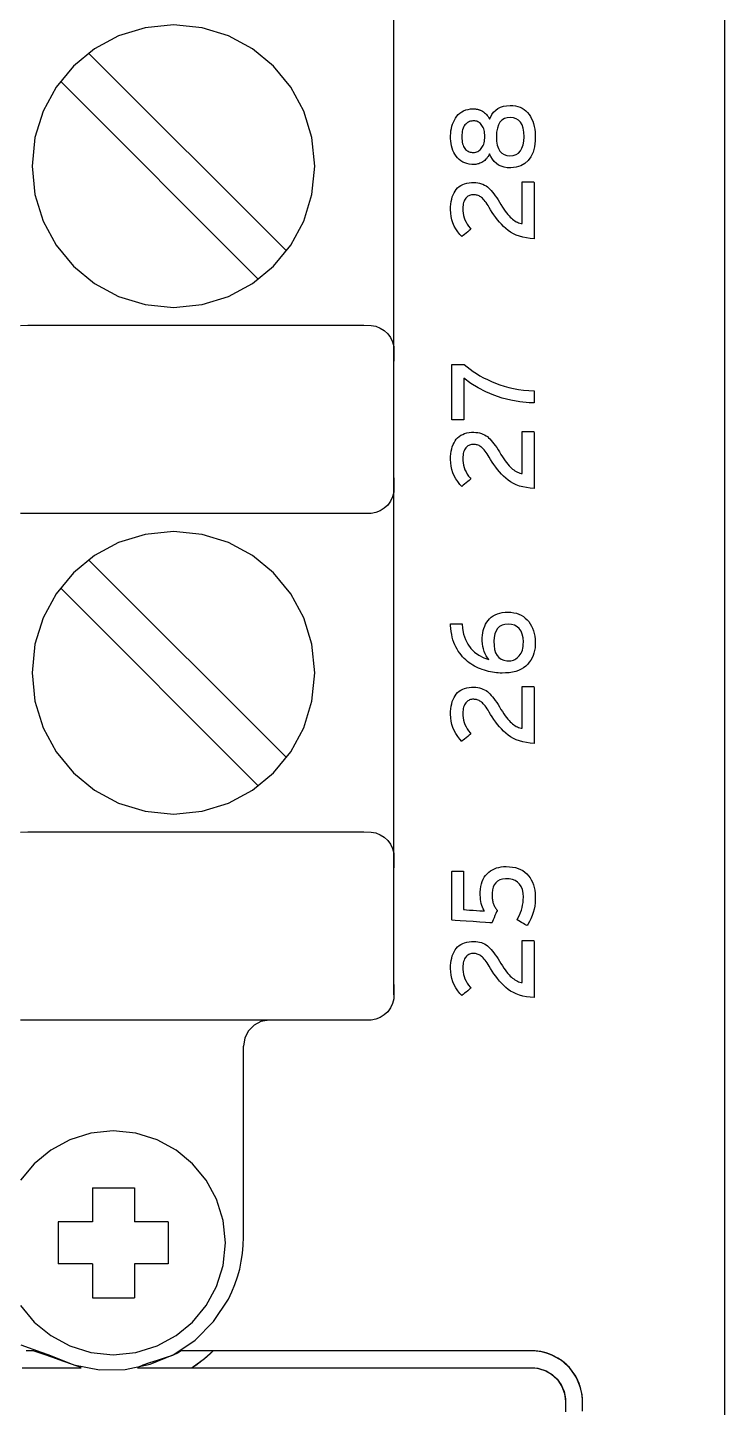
# Model space of a CAD drawing. Extents: x 1 to 47.7, y 0.2 to 33.5.
# Drawn here: x 35.734 to 36.559, y 15.443 to 17.077 of the extents above; entities that cross this region are included whole.
import ezdxf

# ---------------------------------------------------------------- set-up
doc = ezdxf.new("R2010")
doc.units = 0
doc.header["$MEASUREMENT"] = 0
for name, color, linetype in [('1_1__SCREW_TERMINAL_BLOCK_', 7, 'CONTINUOUS'), ('1_2__SCREW_TERMINAL_BLOCK_', 7, 'CONTINUOUS'), ('1_3__CONNECTORIZED_RELAY__', 7, 'CONTINUOUS'), ('1_4__CONNECTORIZED_RELAY__', 7, 'CONTINUOUS'), ('6_0____DWG', 7, 'CONTINUOUS')]:
    doc.layers.add(name, color=color, linetype=linetype)

msp = doc.modelspace()

# ---------------------------------------------------------------- linework, layer by layer
at = {"layer": '1_1__SCREW_TERMINAL_BLOCK_'}
msp.add_lwpolyline([(36.3912, 15.4424), (36.3912, 15.4465), (36.3912, 15.4491), (36.3912, 15.4503), (36.3912, 15.4507), (36.3911, 15.4516), (36.391, 15.455), (36.3901, 15.4618), (36.3885, 15.4682), (36.3832, 15.4803), (36.3756, 15.4907), (36.3659, 15.4993), (36.3545, 15.5057), (36.3483, 15.5079), (36.3418, 15.5095), (36.335, 15.5103), (36.3316, 15.5104), (36.3301, 15.5104), (36.3264, 15.5104), (36.3203, 15.5104), (36.3119, 15.5104), (36.3016, 15.5104), (36.2894, 15.5104), (36.2755, 15.5104), (36.2602, 15.5104), (36.2437, 15.5104), (36.2261, 15.5104), (36.2077, 15.5104), (36.169, 15.5104), (36.0902, 15.5104), (36.0531, 15.5104), (36.0358, 15.5104), (36.0197, 15.5104), (36.0049, 15.5104), (35.9915, 15.5104), (35.9799, 15.5104), (35.9702, 15.5104), (35.9626, 15.5104), (35.9573, 15.5104), (35.9544, 15.5104), (35.9536, 15.5101), (35.9504, 15.507), (35.9437, 15.5011), (35.9294, 15.4904), (35.9294, 15.4904), (35.9309, 15.4904), (35.9351, 15.4904), (35.9419, 15.4904), (35.951, 15.4904), (35.9623, 15.4904), (35.9755, 15.4904), (35.9904, 15.4904), (36.0069, 15.4904), (36.0246, 15.4904), (36.0435, 15.4904), (36.0836, 15.4904), (36.1678, 15.4904), (36.2084, 15.4904), (36.2277, 15.4904), (36.246, 15.4904), (36.263, 15.4904), (36.2786, 15.4904), (36.2926, 15.4904), (36.3048, 15.4904), (36.3149, 15.4904), (36.3228, 15.4904), (36.3282, 15.4904), (36.3309, 15.4904), (36.3313, 15.4904), (36.3325, 15.4904), (36.3347, 15.4903), (36.3392, 15.4896), (36.3476, 15.4869), (36.3551, 15.4825), (36.3614, 15.4766), (36.3663, 15.4695), (36.3696, 15.4614), (36.3711, 15.4525), (36.3712, 15.4488), (36.3712, 15.4446), (36.3712, 15.4381)], dxfattribs=at)
at = {"layer": '1_2__SCREW_TERMINAL_BLOCK_'}
msp.add_lwpolyline([(36.3912, 15.4424), (36.3912, 15.4465), (36.3912, 15.4491), (36.3912, 15.4503), (36.3912, 15.4507), (36.3911, 15.4516), (36.391, 15.455), (36.3901, 15.4618), (36.3885, 15.4682), (36.3832, 15.4803), (36.3756, 15.4907), (36.3659, 15.4993), (36.3545, 15.5057), (36.3483, 15.5079), (36.3418, 15.5095), (36.335, 15.5103), (36.3316, 15.5104), (36.3301, 15.5104), (36.3264, 15.5104), (36.3203, 15.5104), (36.3119, 15.5104), (36.3016, 15.5104), (36.2894, 15.5104), (36.2755, 15.5104), (36.2602, 15.5104), (36.2437, 15.5104), (36.2261, 15.5104), (36.2077, 15.5104), (36.169, 15.5104), (36.0902, 15.5104), (36.0531, 15.5104), (36.0358, 15.5104), (36.0197, 15.5104), (36.0049, 15.5104), (35.9915, 15.5104), (35.9799, 15.5104), (35.9702, 15.5104), (35.9626, 15.5104), (35.9573, 15.5104), (35.9544, 15.5104), (35.9536, 15.5101), (35.9504, 15.507), (35.9437, 15.5011), (35.9294, 15.4904), (35.9294, 15.4904), (35.9309, 15.4904), (35.9351, 15.4904), (35.9419, 15.4904), (35.951, 15.4904), (35.9623, 15.4904), (35.9755, 15.4904), (35.9904, 15.4904), (36.0069, 15.4904), (36.0246, 15.4904), (36.0435, 15.4904), (36.0836, 15.4904), (36.1678, 15.4904), (36.2084, 15.4904), (36.2277, 15.4904), (36.246, 15.4904), (36.263, 15.4904), (36.2786, 15.4904), (36.2926, 15.4904), (36.3048, 15.4904), (36.3149, 15.4904), (36.3228, 15.4904), (36.3282, 15.4904), (36.3309, 15.4904), (36.3313, 15.4904), (36.3325, 15.4904), (36.3347, 15.4903), (36.3392, 15.4896), (36.3476, 15.4869), (36.3551, 15.4825), (36.3614, 15.4766), (36.3663, 15.4695), (36.3696, 15.4614), (36.3711, 15.4525), (36.3712, 15.4488), (36.3712, 15.4446), (36.3712, 15.4381)], dxfattribs=at)
at = {"layer": '1_3__CONNECTORIZED_RELAY__'}
msp.add_lwpolyline([(36.3912, 15.4395), (36.3912, 15.4444), (36.3912, 15.4478), (36.3912, 15.4498), (36.3911, 15.4535), (36.3903, 15.4603), (36.3889, 15.4668), (36.3839, 15.479), (36.3765, 15.4897), (36.367, 15.4985), (36.3558, 15.5051), (36.3497, 15.5075), (36.3432, 15.5092), (36.3365, 15.5102), (36.3331, 15.5104), (36.3314, 15.5104), (36.3309, 15.5104), (36.3283, 15.5104), (36.3233, 15.5104), (36.3159, 15.5104), (36.3064, 15.5104), (36.295, 15.5104), (36.2819, 15.5104), (36.2672, 15.5104), (36.2512, 15.5104), (36.234, 15.5104), (36.216, 15.5104), (36.1778, 15.5104), (36.0987, 15.5104), (36.0611, 15.5104), (36.0434, 15.5104), (36.0267, 15.5104), (36.0113, 15.5104), (35.9973, 15.5104), (35.9849, 15.5104), (35.9743, 15.5104), (35.9657, 15.5104), (35.9593, 15.5104), (35.9554, 15.5104), (35.954, 15.5104), (35.9406, 15.4986), (35.9335, 15.4932), (35.9298, 15.4907), (35.9294, 15.4904), (35.9299, 15.4904), (35.9329, 15.4904), (35.9386, 15.4904), (35.9467, 15.4904), (35.957, 15.4904), (35.9694, 15.4904), (35.9836, 15.4904), (35.9994, 15.4904), (36.0166, 15.4904), (36.035, 15.4904), (36.0543, 15.4904), (36.0745, 15.4904), (36.1585, 15.4904), (36.1996, 15.4904), (36.2193, 15.4904), (36.238, 15.4904), (36.2556, 15.4904), (36.2719, 15.4904), (36.2866, 15.4904), (36.2996, 15.4904), (36.3107, 15.4904), (36.3196, 15.4904), (36.3261, 15.4904), (36.33, 15.4904), (36.3314, 15.4904), (36.3337, 15.4903), (36.3382, 15.4898), (36.3467, 15.4873), (36.3543, 15.483), (36.3608, 15.4773), (36.3659, 15.4703), (36.3694, 15.4623), (36.371, 15.4535), (36.3712, 15.4512), (36.3712, 15.4499), (36.3712, 15.4471), (36.3712, 15.442)], dxfattribs=at)
at = {"layer": '1_4__CONNECTORIZED_RELAY__'}
for points in [[(35.7281, 15.4904), (35.7426, 15.4904), (35.7556, 15.4904), (35.767, 15.4904), (35.7768, 15.4904), (35.7848, 15.4904), (35.791, 15.4904), (35.7953, 15.4904), (35.7976, 15.4904), (35.798, 15.4905), (35.7975, 15.4906), (35.7953, 15.4914), (35.7919, 15.4926), (35.7874, 15.4942), (35.7763, 15.4981), (35.7642, 15.5024), (35.7529, 15.5064), (35.7483, 15.508), (35.7447, 15.5093), (35.7423, 15.5101), (35.7415, 15.5104), (35.7415, 15.5104), (35.7405, 15.5104), (35.7376, 15.5104), (35.7329, 15.5104)], [(36.3912, 15.4392), (36.3912, 15.4443), (36.3912, 15.4478), (36.3912, 15.4499), (36.3912, 15.4505), (36.3911, 15.4514), (36.3906, 15.4584), (36.3893, 15.4652), (36.3873, 15.4717), (36.3845, 15.4779), (36.3811, 15.4836), (36.3771, 15.489), (36.3725, 15.4938), (36.3675, 15.4982), (36.3619, 15.5019), (36.356, 15.505), (36.3497, 15.5075), (36.3431, 15.5092), (36.3362, 15.5102), (36.3326, 15.5104), (36.3311, 15.5104), (36.3306, 15.5104), (36.3293, 15.5104), (36.3272, 15.5104), (36.3209, 15.5104), (36.312, 15.5104), (36.3006, 15.5104), (36.2871, 15.5104), (36.2717, 15.5104), (36.2545, 15.5104), (36.2359, 15.5104), (36.216, 15.5104), (36.1952, 15.5104), (36.1514, 15.5104), (36.1065, 15.5104), (36.0623, 15.5104), (36.041, 15.5104), (36.0206, 15.5104), (36.0014, 15.5104), (35.9835, 15.5104), (35.9672, 15.5104), (35.9527, 15.5104), (35.9403, 15.5104), (35.9301, 15.5104), (35.9225, 15.5104), (35.9177, 15.5104), (35.9164, 15.5104), (35.9158, 15.5104), (35.915, 15.5097), (35.9126, 15.5081), (35.9058, 15.505), (35.8972, 15.502), (35.8879, 15.4991), (35.8788, 15.4962), (35.8709, 15.4935), (35.8651, 15.4909), (35.8644, 15.4904), (35.8653, 15.4904), (35.8671, 15.4904), (35.8696, 15.4904), (35.873, 15.4904), (35.882, 15.4904), (35.8939, 15.4904), (35.9082, 15.4904), (35.9249, 15.4904), (35.9435, 15.4904), (35.9639, 15.4904), (35.9858, 15.4904), (36.0088, 15.4904), (36.0329, 15.4904), (36.0827, 15.4904), (36.1332, 15.4904), (36.1822, 15.4904), (36.2054, 15.4904), (36.2276, 15.4904), (36.2482, 15.4904), (36.2672, 15.4904), (36.2843, 15.4904), (36.2991, 15.4904), (36.3114, 15.4904), (36.321, 15.4904), (36.3247, 15.4904), (36.3275, 15.4904), (36.3296, 15.4904), (36.3308, 15.4904), (36.3325, 15.4904), (36.3349, 15.4903), (36.3395, 15.4896), (36.348, 15.4867), (36.3557, 15.482), (36.362, 15.4759), (36.3669, 15.4684), (36.37, 15.4599), (36.3712, 15.4507), (36.3712, 15.4494), (36.3712, 15.4459), (36.3712, 15.44)]]:
    msp.add_lwpolyline(points, dxfattribs=at)
at = {"layer": '6_0____DWG'}
for points in [[(36.168, 15.9321), (36.168, 17.9007)], [(36.5591, 17.0877), (36.5591, 16.9754), (36.5591, 16.8613), (36.5591, 16.7454), (36.5591, 16.628), (36.5591, 16.5089), (36.5591, 16.3882), (36.5591, 16.266), (36.5591, 16.1423), (36.5591, 16.0171), (36.5591, 15.8905), (36.5591, 15.7625), (36.5591, 15.6332), (36.5591, 15.5026), (36.5591, 15.3708)], [(36.0409, 16.813), (35.8066, 17.0473)], [(36.0075, 16.7796), (35.7732, 17.0139)], [(35.7262, 16.7248), (35.7348, 16.7249), (35.7693, 16.7249), (35.8261, 16.7249), (35.8963, 16.7249), (35.971, 16.7249), (36.0412, 16.7249), (36.098, 16.7249), (36.1325, 16.7249), (36.1411, 16.7248), (36.1467, 16.7238), (36.1519, 16.7217), (36.1566, 16.7187), (36.1606, 16.7149), (36.1638, 16.7104), (36.1662, 16.7053), (36.1677, 16.6997), (36.168, 16.6949), (36.168, 16.6942), (36.168, 16.6927), (36.168, 16.6907), (36.168, 16.6885), (36.168, 16.6863), (36.168, 16.6844), (36.168, 16.6831), (36.168, 16.6825)], [(36.168, 16.5444), (36.168, 16.5439), (36.168, 16.5426), (36.168, 16.5407), (36.168, 16.5385), (36.168, 16.5363), (36.168, 16.5343), (36.168, 16.5328), (36.168, 16.5321), (36.1677, 16.5273), (36.1662, 16.5217), (36.1638, 16.5166), (36.1606, 16.5121), (36.1566, 16.5083), (36.1519, 16.5053), (36.1467, 16.5032), (36.1411, 16.5022), (36.1325, 16.5021), (36.098, 16.5021), (36.0412, 16.5021), (35.971, 16.5021), (35.8963, 16.5021), (35.8261, 16.5021), (35.7693, 16.5021), (35.7348, 16.5021), (35.7262, 16.5022)], [(36.0409, 16.213), (35.8066, 16.4473)], [(36.0075, 16.1796), (35.7732, 16.4139)], [(35.7262, 16.1248), (35.7348, 16.1249), (35.7693, 16.1249), (35.8261, 16.1249), (35.8963, 16.1249), (35.971, 16.1249), (36.0412, 16.1249), (36.098, 16.1249), (36.1325, 16.1249), (36.1411, 16.1248), (36.1467, 16.1238), (36.1519, 16.1217), (36.1566, 16.1187), (36.1606, 16.1149), (36.1638, 16.1104), (36.1662, 16.1053), (36.1677, 16.0997), (36.168, 16.0949), (36.168, 16.0942), (36.168, 16.0927), (36.168, 16.0907), (36.168, 16.0885), (36.168, 16.0863), (36.168, 16.0844), (36.168, 16.0831), (36.168, 16.0825)], [(36.168, 15.9444), (36.168, 15.9439), (36.168, 15.9426), (36.168, 15.9407), (36.168, 15.9385), (36.168, 15.9362), (36.168, 15.9343), (36.168, 15.9328), (36.168, 15.9321), (36.1677, 15.9273), (36.1662, 15.9217), (36.1638, 15.9166), (36.1606, 15.9121), (36.1566, 15.9083), (36.1519, 15.9053), (36.1467, 15.9032), (36.1411, 15.9022), (36.1325, 15.9021), (36.098, 15.9021), (36.0412, 15.9021), (35.971, 15.9021), (35.8963, 15.9021), (35.8261, 15.9021), (35.7693, 15.9021), (35.7348, 15.9021), (35.7262, 15.9022)], [(36.0202, 15.9021), (36.0106, 15.9005), (36.0024, 15.8961), (35.9958, 15.8894), (35.9916, 15.881), (35.99, 15.8712)], [(35.7266, 15.5177), (35.7505, 15.5089), (35.7595, 15.5056), (35.7891, 15.4937), (35.8195, 15.488), (35.8499, 15.4884), (35.8795, 15.4946), (35.9074, 15.5063), (35.9327, 15.5232), (35.9546, 15.5451), (35.9721, 15.5717), (35.9762, 15.5803), (35.9798, 15.5891), (35.9829, 15.5981), (35.9855, 15.6072), (35.9874, 15.6165), (35.9889, 15.6259), (35.9897, 15.6354), (35.99, 15.6449), (35.99, 15.6547), (35.99, 15.6803), (35.99, 15.7165), (35.99, 15.7581), (35.99, 15.7996), (35.99, 15.8358), (35.99, 15.8615), (35.99, 15.8712)], [(35.7262, 15.5642), (35.7424, 15.5446), (35.762, 15.5285), (35.7844, 15.5163), (35.8093, 15.5085), (35.8359, 15.5059), (35.8627, 15.5085), (35.8876, 15.5163), (35.9101, 15.5285), (35.9298, 15.5446), (35.9459, 15.5642), (35.9582, 15.5867), (35.9659, 15.6116), (35.9686, 15.6383), (35.9659, 15.665), (35.9582, 15.6899), (35.9459, 15.7124), (35.9298, 15.732), (35.9101, 15.7482), (35.8876, 15.7604), (35.8627, 15.7681), (35.8359, 15.7708), (35.8093, 15.7681), (35.7844, 15.7604), (35.762, 15.7482), (35.7424, 15.732), (35.7262, 15.7124)], [(35.8111, 15.7034), (35.8611, 15.7034)], [(35.8111, 15.7034), (35.8111, 15.6633)], [(35.8611, 15.7034), (35.8611, 15.6633)], [(35.7708, 15.6633), (35.7708, 15.6134)], [(35.8111, 15.6633), (35.7708, 15.6633)], [(35.901, 15.6633), (35.8611, 15.6633)], [(35.901, 15.6633), (35.901, 15.6134)], [(35.8111, 15.6134), (35.7708, 15.6134)], [(35.8111, 15.6134), (35.8111, 15.5732)], [(35.8611, 15.6134), (35.8611, 15.5732)], [(35.901, 15.6134), (35.8611, 15.6134)], [(35.8111, 15.5732), (35.8611, 15.5732)]]:
    msp.add_lwpolyline(points, dxfattribs=at)
for points in [[(35.9072, 16.746), (35.9409, 16.7494), (35.9723, 16.7592), (36.0007, 16.7746), (36.0254, 16.7951), (36.0458, 16.8198), (36.0612, 16.8483), (36.0709, 16.8797), (36.0743, 16.9135), (36.0709, 16.9472), (36.0612, 16.9786), (36.0458, 17.007), (36.0254, 17.0317), (36.0007, 17.0522), (35.9723, 17.0676), (35.9409, 17.0773), (35.9072, 17.0807), (35.8735, 17.0773), (35.8421, 17.0676), (35.8137, 17.0522), (35.7889, 17.0317), (35.7684, 17.007), (35.753, 16.9786), (35.7432, 16.9472), (35.7398, 16.9135), (35.7432, 16.8797), (35.753, 16.8483), (35.7684, 16.8198), (35.7889, 16.7951), (35.8137, 16.7746), (35.8421, 16.7592), (35.8735, 16.7494)], [(36.3054, 16.9853), (36.3087, 16.9851), (36.3117, 16.9847), (36.3146, 16.984), (36.3172, 16.9831), (36.3197, 16.9819), (36.322, 16.9805), (36.3242, 16.9788), (36.3261, 16.9768), (36.3279, 16.9746), (36.3295, 16.9722), (36.3309, 16.9696), (36.3322, 16.9668), (36.3332, 16.9638), (36.334, 16.9605), (36.3346, 16.9571), (36.3351, 16.9535), (36.3353, 16.9498), (36.3352, 16.9435), (36.3343, 16.9362), (36.3326, 16.9299), (36.3301, 16.9245), (36.3269, 16.92), (36.3229, 16.9164), (36.3182, 16.9138), (36.3127, 16.9121), (36.3064, 16.9114), (36.302, 16.9115), (36.2984, 16.9121), (36.295, 16.9132), (36.2919, 16.9146), (36.2892, 16.9165), (36.2867, 16.9189), (36.2845, 16.9217), (36.2826, 16.9249), (36.2812, 16.9278), (36.2803, 16.9262), (36.2795, 16.9248), (36.2785, 16.9235), (36.2775, 16.9222), (36.2765, 16.9211), (36.2754, 16.9202), (36.2743, 16.9193), (36.2731, 16.9186), (36.2719, 16.9179), (36.2707, 16.9173), (36.2695, 16.9168), (36.2683, 16.9163), (36.2672, 16.916), (36.2661, 16.9157), (36.265, 16.9155), (36.2639, 16.9154), (36.2628, 16.9154), (36.2602, 16.9155), (36.2572, 16.9158), (36.2544, 16.9164), (36.2518, 16.9172), (36.2494, 16.9183), (36.2471, 16.9197), (36.2451, 16.9213), (36.2432, 16.9231), (36.2415, 16.9252), (36.2401, 16.9274), (36.2389, 16.9297), (36.2378, 16.9321), (36.2369, 16.9347), (36.2362, 16.9374), (36.2357, 16.9402), (36.2353, 16.9431), (36.2351, 16.9462), (36.235, 16.9493), (36.2352, 16.9523), (36.2355, 16.9551), (36.236, 16.9579), (36.2366, 16.9606), (36.2374, 16.9632), (36.2384, 16.9656), (36.2396, 16.968), (36.2409, 16.9703), (36.2424, 16.9725), (36.2441, 16.9745), (36.246, 16.9762), (36.2482, 16.9777), (36.2505, 16.9789), (36.253, 16.9799), (36.2557, 16.9806), (36.2586, 16.9811), (36.2618, 16.9813), (36.2627, 16.9813), (36.2631, 16.9813), (36.2637, 16.9812), (36.2642, 16.9812), (36.2647, 16.9811), (36.2652, 16.981), (36.2658, 16.981), (36.2664, 16.9809), (36.2669, 16.9807), (36.2675, 16.9806), (36.2682, 16.9804), (36.2688, 16.9802), (36.2694, 16.98), (36.27, 16.9798), (36.2706, 16.9795), (36.2713, 16.9792), (36.2719, 16.9789), (36.2728, 16.9784), (36.2741, 16.9776), (36.2753, 16.9767), (36.2764, 16.9757), (36.2775, 16.9746), (36.2785, 16.9734), (36.2794, 16.9721), (36.2803, 16.9706), (36.2811, 16.9691), (36.2823, 16.9712), (36.284, 16.9744), (36.286, 16.9772), (36.2884, 16.9796), (36.2911, 16.9816), (36.2942, 16.9831), (36.2976, 16.9843), (36.3014, 16.985)], [(36.2626, 16.967), (36.2613, 16.967), (36.26, 16.9668), (36.2587, 16.9665), (36.2575, 16.9661), (36.2563, 16.9656), (36.2552, 16.965), (36.2541, 16.9642), (36.2531, 16.9633), (36.2521, 16.9623), (36.2513, 16.9611), (36.2505, 16.9597), (36.2499, 16.9582), (36.2493, 16.9565), (36.2489, 16.9547), (36.2486, 16.9527), (36.2484, 16.9505), (36.2483, 16.9482), (36.2484, 16.9459), (36.2486, 16.9438), (36.2489, 16.9418), (36.2493, 16.94), (36.2498, 16.9383), (36.2504, 16.9368), (36.2511, 16.9355), (36.2519, 16.9343), (36.2528, 16.9333), (36.2538, 16.9324), (36.2548, 16.9316), (36.2559, 16.931), (36.257, 16.9305), (36.2582, 16.9301), (36.2594, 16.9298), (36.2607, 16.9296), (36.2621, 16.9296), (36.2635, 16.9297), (36.2648, 16.9299), (36.266, 16.9302), (36.2672, 16.9307), (36.2683, 16.9314), (36.2694, 16.9322), (36.2704, 16.9331), (36.2713, 16.9341), (36.2722, 16.9353), (36.273, 16.9366), (36.2736, 16.938), (36.2742, 16.9395), (36.2747, 16.9411), (36.275, 16.9428), (36.2753, 16.9446), (36.2755, 16.9465), (36.2755, 16.9485), (36.2755, 16.9505), (36.2753, 16.9525), (36.275, 16.9544), (36.2747, 16.9561), (36.2742, 16.9577), (36.2736, 16.9592), (36.2729, 16.9605), (36.2721, 16.9617), (36.2712, 16.9629), (36.2703, 16.9638), (36.2694, 16.9647), (36.2684, 16.9654), (36.2673, 16.966), (36.2662, 16.9665), (36.2651, 16.9668), (36.2639, 16.967)], [(36.3059, 16.971), (36.302, 16.9707), (36.2987, 16.9697), (36.2958, 16.9679), (36.2935, 16.9654), (36.2917, 16.9622), (36.2904, 16.9582), (36.2895, 16.9536), (36.2892, 16.9482), (36.2895, 16.9429), (36.2903, 16.9383), (36.2916, 16.9344), (36.2933, 16.9313), (36.2956, 16.9288), (36.2983, 16.927), (36.3015, 16.926), (36.3052, 16.9256), (36.3091, 16.926), (36.3125, 16.9271), (36.3153, 16.9289), (36.3177, 16.9314), (36.3195, 16.9346), (36.3209, 16.9385), (36.3217, 16.9431), (36.322, 16.9483), (36.3217, 16.9536), (36.3209, 16.9583), (36.3196, 16.9622), (36.3178, 16.9654), (36.3155, 16.9678), (36.3128, 16.9696), (36.3096, 16.9707)], [(36.3338, 16.8274), (36.3291, 16.8278), (36.3247, 16.8285), (36.3205, 16.8293), (36.3166, 16.8304), (36.3128, 16.8318), (36.3094, 16.8334), (36.3061, 16.8352), (36.3031, 16.8372), (36.3004, 16.8395), (36.2978, 16.8419), (36.2953, 16.8445), (36.2929, 16.8471), (36.2906, 16.8499), (36.2884, 16.8527), (36.2862, 16.8556), (36.2842, 16.8587), (36.2823, 16.8618), (36.2807, 16.8646), (36.2794, 16.8666), (36.2782, 16.8685), (36.277, 16.8702), (36.2759, 16.8717), (36.2748, 16.8731), (36.2737, 16.8743), (36.2727, 16.8754), (36.2717, 16.8763), (36.2707, 16.877), (36.2698, 16.8776), (36.2688, 16.8781), (36.2678, 16.8786), (36.2667, 16.879), (36.2657, 16.8792), (36.2646, 16.8794), (36.2635, 16.8796), (36.2624, 16.8796), (36.2611, 16.8796), (36.2598, 16.8794), (36.2586, 16.8792), (36.2575, 16.8788), (36.2565, 16.8784), (36.2555, 16.8778), (36.2545, 16.8771), (36.2537, 16.8763), (36.2529, 16.8754), (36.2522, 16.8744), (36.2515, 16.8732), (36.251, 16.8718), (36.2505, 16.8704), (36.2501, 16.8687), (36.2499, 16.867), (36.2497, 16.8651), (36.2496, 16.863), (36.2496, 16.8606), (36.2498, 16.8578), (36.2503, 16.855), (36.2511, 16.8523), (36.252, 16.8497), (36.2533, 16.8471), (36.2547, 16.8446), (36.2564, 16.8422), (36.2583, 16.8399), (36.2591, 16.8387), (36.2583, 16.8381), (36.257, 16.837), (36.2553, 16.8356), (36.2534, 16.8341), (36.2516, 16.8326), (36.25, 16.8313), (36.2488, 16.8303), (36.2482, 16.8299), (36.246, 16.8323), (36.2435, 16.8356), (36.2413, 16.839), (36.2394, 16.8425), (36.2379, 16.8462), (36.2367, 16.85), (36.2358, 16.8539), (36.2353, 16.8579), (36.235, 16.862), (36.2351, 16.8653), (36.2354, 16.8685), (36.2358, 16.8715), (36.2364, 16.8743), (36.2371, 16.8769), (36.238, 16.8794), (36.2391, 16.8817), (36.2403, 16.8838), (36.2417, 16.8858), (36.2434, 16.8876), (36.2452, 16.8891), (36.2472, 16.8905), (36.2494, 16.8916), (36.2517, 16.8925), (36.2543, 16.8932), (36.257, 16.8937), (36.2599, 16.894), (36.2627, 16.894), (36.265, 16.8939), (36.2673, 16.8936), (36.2694, 16.8932), (36.2715, 16.8926), (36.2734, 16.8919), (36.2752, 16.891), (36.277, 16.89), (36.2786, 16.8889), (36.2801, 16.8876), (36.2816, 16.8861), (36.2832, 16.8844), (36.2848, 16.8825), (36.2864, 16.8805), (36.288, 16.8783), (36.2896, 16.8759), (36.2913, 16.8734), (36.2929, 16.8707), (36.2947, 16.8678), (36.2965, 16.865), (36.2981, 16.8625), (36.2998, 16.8602), (36.3013, 16.8581), (36.3028, 16.8562), (36.3043, 16.8545), (36.3057, 16.853), (36.3071, 16.8516), (36.3084, 16.8505), (36.3098, 16.8494), (36.3112, 16.8485), (36.3127, 16.8476), (36.3141, 16.8469), (36.3156, 16.8463), (36.3171, 16.8457), (36.3186, 16.8453), (36.3197, 16.8453), (36.3197, 16.8482), (36.3197, 16.8538), (36.3197, 16.8612), (36.3197, 16.8695), (36.3197, 16.8779), (36.3197, 16.8855), (36.3197, 16.8913), (36.3197, 16.8946), (36.3198, 16.895), (36.3208, 16.895), (36.3226, 16.895), (36.3247, 16.895), (36.3271, 16.895), (36.3295, 16.895), (36.3315, 16.895), (36.333, 16.895), (36.3337, 16.895), (36.3338, 16.8935), (36.3338, 16.8878), (36.3338, 16.8789), (36.3338, 16.8682), (36.3338, 16.8567), (36.3338, 16.8457), (36.3338, 16.8363), (36.3338, 16.8298)], [(36.2513, 16.6786), (36.2546, 16.6757), (36.2581, 16.673), (36.2618, 16.6703), (36.2657, 16.6677), (36.2698, 16.6652), (36.2741, 16.6629), (36.2786, 16.6606), (36.2833, 16.6584), (36.2882, 16.6563), (36.2933, 16.6544), (36.2985, 16.6527), (36.304, 16.6513), (36.3096, 16.65), (36.3154, 16.649), (36.3213, 16.6482), (36.3275, 16.6476), (36.3338, 16.6472), (36.3338, 16.6467), (36.3338, 16.6453), (36.3338, 16.6432), (36.3338, 16.6408), (36.3338, 16.6383), (36.3338, 16.636), (36.3338, 16.6342), (36.3338, 16.6332), (36.3281, 16.6333), (36.3169, 16.6344), (36.3062, 16.6363), (36.2959, 16.6388), (36.2861, 16.6421), (36.2766, 16.646), (36.2675, 16.6507), (36.2589, 16.6561), (36.2507, 16.6622), (36.2507, 16.6603), (36.2507, 16.6553), (36.2507, 16.6481), (36.2507, 16.6397), (36.2507, 16.631), (36.2507, 16.6231), (36.2507, 16.6169), (36.2507, 16.6133), (36.2506, 16.6128), (36.2495, 16.6128), (36.2477, 16.6128), (36.2455, 16.6128), (36.243, 16.6128), (36.2406, 16.6128), (36.2386, 16.6128), (36.2371, 16.6128), (36.2366, 16.6128), (36.2366, 16.6154), (36.2366, 16.622), (36.2366, 16.6316), (36.2366, 16.6428), (36.2366, 16.6543), (36.2366, 16.6649), (36.2366, 16.6732), (36.2366, 16.6779), (36.2367, 16.6786), (36.2378, 16.6786), (36.2397, 16.6786), (36.242, 16.6786), (36.2446, 16.6786), (36.2471, 16.6786), (36.2492, 16.6786), (36.2507, 16.6786)], [(36.3338, 16.5316), (36.3291, 16.532), (36.3247, 16.5327), (36.3205, 16.5335), (36.3166, 16.5346), (36.3128, 16.536), (36.3094, 16.5376), (36.3061, 16.5394), (36.3031, 16.5414), (36.3004, 16.5437), (36.2978, 16.5462), (36.2953, 16.5487), (36.2929, 16.5513), (36.2906, 16.5541), (36.2884, 16.5569), (36.2862, 16.5599), (36.2842, 16.5629), (36.2823, 16.566), (36.2807, 16.5688), (36.2794, 16.5708), (36.2782, 16.5727), (36.277, 16.5744), (36.2759, 16.5759), (36.2748, 16.5773), (36.2737, 16.5785), (36.2727, 16.5796), (36.2717, 16.5805), (36.2707, 16.5812), (36.2698, 16.5818), (36.2688, 16.5824), (36.2678, 16.5828), (36.2667, 16.5832), (36.2657, 16.5835), (36.2646, 16.5837), (36.2635, 16.5838), (36.2624, 16.5838), (36.2611, 16.5838), (36.2598, 16.5837), (36.2586, 16.5834), (36.2575, 16.5831), (36.2565, 16.5826), (36.2555, 16.582), (36.2545, 16.5813), (36.2537, 16.5806), (36.2529, 16.5797), (36.2522, 16.5786), (36.2515, 16.5774), (36.251, 16.5761), (36.2505, 16.5746), (36.2501, 16.573), (36.2499, 16.5712), (36.2497, 16.5693), (36.2496, 16.5672), (36.2496, 16.5648), (36.2498, 16.562), (36.2503, 16.5592), (36.2511, 16.5565), (36.252, 16.5539), (36.2533, 16.5513), (36.2547, 16.5488), (36.2564, 16.5464), (36.2583, 16.5441), (36.2591, 16.543), (36.2583, 16.5423), (36.257, 16.5412), (36.2553, 16.5398), (36.2534, 16.5383), (36.2516, 16.5368), (36.25, 16.5355), (36.2488, 16.5345), (36.2482, 16.5341), (36.246, 16.5365), (36.2435, 16.5398), (36.2413, 16.5432), (36.2394, 16.5467), (36.2379, 16.5504), (36.2367, 16.5542), (36.2358, 16.5581), (36.2353, 16.5621), (36.235, 16.5662), (36.2351, 16.5695), (36.2354, 16.5727), (36.2358, 16.5757), (36.2364, 16.5785), (36.2371, 16.5811), (36.238, 16.5836), (36.2391, 16.5859), (36.2403, 16.5881), (36.2417, 16.59), (36.2434, 16.5918), (36.2452, 16.5934), (36.2472, 16.5947), (36.2494, 16.5958), (36.2517, 16.5967), (36.2543, 16.5974), (36.257, 16.5979), (36.2599, 16.5982), (36.2627, 16.5982), (36.265, 16.5981), (36.2673, 16.5978), (36.2694, 16.5974), (36.2715, 16.5968), (36.2734, 16.5961), (36.2752, 16.5952), (36.277, 16.5942), (36.2786, 16.5931), (36.2801, 16.5918), (36.2816, 16.5903), (36.2832, 16.5886), (36.2848, 16.5867), (36.2864, 16.5847), (36.288, 16.5825), (36.2896, 16.5801), (36.2913, 16.5776), (36.2929, 16.5749), (36.2947, 16.572), (36.2965, 16.5693), (36.2981, 16.5667), (36.2998, 16.5644), (36.3013, 16.5623), (36.3028, 16.5604), (36.3043, 16.5587), (36.3057, 16.5572), (36.3071, 16.5559), (36.3084, 16.5547), (36.3098, 16.5536), (36.3112, 16.5527), (36.3127, 16.5519), (36.3141, 16.5511), (36.3156, 16.5505), (36.3171, 16.55), (36.3186, 16.5495), (36.3197, 16.5495), (36.3197, 16.5524), (36.3197, 16.558), (36.3197, 16.5654), (36.3197, 16.5738), (36.3197, 16.5822), (36.3197, 16.5897), (36.3197, 16.5956), (36.3197, 16.5988), (36.3198, 16.5992), (36.3208, 16.5992), (36.3226, 16.5992), (36.3247, 16.5992), (36.3271, 16.5992), (36.3295, 16.5992), (36.3315, 16.5992), (36.333, 16.5992), (36.3337, 16.5992), (36.3338, 16.5977), (36.3338, 16.592), (36.3338, 16.5832), (36.3338, 16.5724), (36.3338, 16.5609), (36.3338, 16.5499), (36.3338, 16.5406), (36.3338, 16.5341)], [(35.9072, 16.146), (35.9409, 16.1494), (35.9723, 16.1592), (36.0007, 16.1746), (36.0254, 16.1951), (36.0458, 16.2198), (36.0612, 16.2483), (36.0709, 16.2797), (36.0743, 16.3135), (36.0709, 16.3472), (36.0612, 16.3786), (36.0458, 16.407), (36.0254, 16.4317), (36.0007, 16.4522), (35.9723, 16.4676), (35.9409, 16.4773), (35.9072, 16.4807), (35.8735, 16.4773), (35.8421, 16.4676), (35.8137, 16.4522), (35.7889, 16.4317), (35.7684, 16.407), (35.753, 16.3786), (35.7432, 16.3472), (35.7398, 16.3135), (35.7432, 16.2797), (35.753, 16.2483), (35.7684, 16.2198), (35.7889, 16.1951), (35.8137, 16.1746), (35.8421, 16.1592), (35.8735, 16.1494)], [(36.3029, 16.3853), (36.3065, 16.3851), (36.3098, 16.3846), (36.313, 16.3839), (36.3159, 16.3829), (36.3187, 16.3817), (36.3212, 16.3801), (36.3235, 16.3783), (36.3256, 16.3763), (36.3276, 16.374), (36.3293, 16.3715), (36.3308, 16.3688), (36.3321, 16.3661), (36.3332, 16.3631), (36.3341, 16.36), (36.3347, 16.3568), (36.3351, 16.3534), (36.3353, 16.3498), (36.3353, 16.3463), (36.335, 16.343), (36.3345, 16.3398), (36.3337, 16.3368), (36.3327, 16.3339), (36.3315, 16.3311), (36.33, 16.3284), (36.3282, 16.3259), (36.3263, 16.3236), (36.324, 16.3213), (36.3215, 16.3194), (36.3187, 16.3177), (36.3155, 16.3162), (36.3121, 16.3151), (36.3084, 16.3142), (36.3044, 16.3135), (36.3001, 16.3132), (36.296, 16.3131), (36.2938, 16.3131), (36.2915, 16.3133), (36.2892, 16.3135), (36.2869, 16.3138), (36.2845, 16.3141), (36.2822, 16.3146), (36.2798, 16.3151), (36.2774, 16.3157), (36.275, 16.3164), (36.2726, 16.3172), (36.2703, 16.3181), (36.268, 16.319), (36.2657, 16.3201), (36.2635, 16.3213), (36.2613, 16.3225), (36.2591, 16.3239), (36.257, 16.3253), (36.2549, 16.3269), (36.2529, 16.3287), (36.251, 16.3305), (36.2492, 16.3325), (36.2474, 16.3346), (36.2458, 16.3367), (36.2442, 16.339), (36.2427, 16.3414), (36.2413, 16.344), (36.24, 16.3466), (36.2389, 16.3494), (36.2379, 16.3524), (36.2371, 16.3555), (36.2364, 16.3588), (36.2358, 16.3622), (36.2354, 16.3657), (36.2351, 16.3694), (36.2351, 16.3714), (36.2361, 16.3714), (36.2377, 16.3714), (36.2398, 16.3714), (36.2421, 16.3714), (36.2445, 16.3714), (36.2465, 16.3714), (36.248, 16.3714), (36.2487, 16.3714), (36.2492, 16.3658), (36.2504, 16.359), (36.2525, 16.3528), (36.2553, 16.3472), (36.2589, 16.3423), (36.2632, 16.338), (36.2684, 16.3343), (36.2743, 16.3312), (36.2803, 16.329), (36.2786, 16.3312), (36.2771, 16.3335), (36.2759, 16.336), (36.2748, 16.3387), (36.2739, 16.3416), (36.2733, 16.3447), (36.2729, 16.3479), (36.2726, 16.3514), (36.2726, 16.3548), (36.2728, 16.3578), (36.2731, 16.3606), (36.2737, 16.3634), (36.2745, 16.366), (36.2754, 16.3685), (36.2765, 16.3709), (36.2779, 16.3732), (36.2794, 16.3754), (36.2812, 16.3774), (36.2831, 16.3792), (36.2853, 16.3807), (36.2877, 16.3821), (36.2904, 16.3832), (36.2932, 16.3841), (36.2962, 16.3847), (36.2995, 16.3851)], [(36.3032, 16.371), (36.2993, 16.3707), (36.2959, 16.3697), (36.293, 16.3681), (36.2907, 16.3658), (36.2888, 16.363), (36.2875, 16.3595), (36.2866, 16.3554), (36.2863, 16.3507), (36.2865, 16.3456), (36.2871, 16.3411), (36.2883, 16.3372), (36.29, 16.334), (36.2922, 16.3314), (36.2949, 16.3295), (36.2981, 16.3282), (36.3018, 16.3275), (36.3045, 16.3275), (36.3062, 16.3276), (36.3078, 16.328), (36.3094, 16.3285), (36.3109, 16.3292), (36.3124, 16.33), (36.3137, 16.331), (36.315, 16.3322), (36.3163, 16.3335), (36.3175, 16.335), (36.3185, 16.3366), (36.3193, 16.3384), (36.32, 16.3403), (36.3205, 16.3424), (36.3209, 16.3446), (36.3211, 16.3469), (36.3212, 16.35), (36.3208, 16.3549), (36.3198, 16.3592), (36.3184, 16.3628), (36.3164, 16.3657), (36.3139, 16.368), (36.3108, 16.3697), (36.3073, 16.3707)], [(36.3338, 16.2298), (36.3291, 16.2302), (36.3247, 16.2308), (36.3205, 16.2317), (36.3166, 16.2328), (36.3128, 16.2341), (36.3094, 16.2357), (36.3061, 16.2375), (36.3031, 16.2396), (36.3004, 16.2419), (36.2978, 16.2443), (36.2953, 16.2469), (36.2929, 16.2495), (36.2906, 16.2522), (36.2884, 16.2551), (36.2862, 16.258), (36.2842, 16.2611), (36.2823, 16.2642), (36.2807, 16.2669), (36.2794, 16.269), (36.2782, 16.2708), (36.277, 16.2726), (36.2759, 16.2741), (36.2748, 16.2755), (36.2737, 16.2767), (36.2727, 16.2778), (36.2717, 16.2787), (36.2707, 16.2794), (36.2698, 16.28), (36.2688, 16.2805), (36.2678, 16.281), (36.2667, 16.2813), (36.2657, 16.2816), (36.2646, 16.2818), (36.2635, 16.2819), (36.2624, 16.282), (36.2611, 16.282), (36.2598, 16.2818), (36.2586, 16.2816), (36.2575, 16.2812), (36.2565, 16.2807), (36.2555, 16.2802), (36.2545, 16.2795), (36.2537, 16.2787), (36.2529, 16.2778), (36.2522, 16.2768), (36.2515, 16.2756), (36.251, 16.2742), (36.2505, 16.2727), (36.2501, 16.2711), (36.2499, 16.2693), (36.2497, 16.2674), (36.2496, 16.2654), (36.2496, 16.263), (36.2498, 16.2601), (36.2503, 16.2574), (36.2511, 16.2547), (36.252, 16.252), (36.2533, 16.2495), (36.2547, 16.247), (36.2564, 16.2446), (36.2583, 16.2422), (36.2591, 16.2411), (36.2583, 16.2405), (36.257, 16.2394), (36.2553, 16.238), (36.2534, 16.2365), (36.2516, 16.235), (36.25, 16.2337), (36.2488, 16.2327), (36.2482, 16.2322), (36.246, 16.2347), (36.2435, 16.238), (36.2413, 16.2414), (36.2394, 16.2449), (36.2379, 16.2486), (36.2367, 16.2523), (36.2358, 16.2562), (36.2353, 16.2602), (36.235, 16.2644), (36.2351, 16.2677), (36.2354, 16.2708), (36.2358, 16.2738), (36.2364, 16.2766), (36.2371, 16.2793), (36.238, 16.2818), (36.2391, 16.2841), (36.2403, 16.2862), (36.2417, 16.2882), (36.2434, 16.29), (36.2452, 16.2915), (36.2472, 16.2929), (36.2494, 16.294), (36.2517, 16.2949), (36.2543, 16.2956), (36.257, 16.2961), (36.2599, 16.2963), (36.2627, 16.2964), (36.265, 16.2962), (36.2673, 16.2959), (36.2694, 16.2955), (36.2715, 16.295), (36.2734, 16.2942), (36.2752, 16.2934), (36.277, 16.2924), (36.2786, 16.2913), (36.2801, 16.2899), (36.2816, 16.2884), (36.2832, 16.2867), (36.2848, 16.2849), (36.2864, 16.2829), (36.288, 16.2807), (36.2896, 16.2783), (36.2913, 16.2758), (36.2929, 16.273), (36.2947, 16.2701), (36.2965, 16.2674), (36.2981, 16.2649), (36.2998, 16.2626), (36.3013, 16.2605), (36.3028, 16.2585), (36.3043, 16.2568), (36.3057, 16.2553), (36.3071, 16.254), (36.3084, 16.2529), (36.3098, 16.2518), (36.3112, 16.2509), (36.3127, 16.25), (36.3141, 16.2493), (36.3156, 16.2486), (36.3171, 16.2481), (36.3186, 16.2477), (36.3197, 16.2477), (36.3197, 16.2506), (36.3197, 16.2562), (36.3197, 16.2636), (36.3197, 16.2719), (36.3197, 16.2803), (36.3197, 16.2879), (36.3197, 16.2937), (36.3197, 16.297), (36.3198, 16.2973), (36.3208, 16.2973), (36.3226, 16.2973), (36.3247, 16.2973), (36.3271, 16.2973), (36.3295, 16.2973), (36.3315, 16.2973), (36.333, 16.2973), (36.3337, 16.2973), (36.3338, 16.2958), (36.3338, 16.2901), (36.3338, 16.2813), (36.3338, 16.2706), (36.3338, 16.2591), (36.3338, 16.2481), (36.3338, 16.2387), (36.3338, 16.2322)], [(36.3008, 16.084), (36.3047, 16.0838), (36.3083, 16.0834), (36.3117, 16.0827), (36.3149, 16.0818), (36.3179, 16.0805), (36.3206, 16.0791), (36.3231, 16.0774), (36.3253, 16.0754), (36.3273, 16.0731), (36.3291, 16.0707), (36.3306, 16.0681), (36.3319, 16.0653), (36.333, 16.0624), (36.3339, 16.0593), (36.3346, 16.056), (36.3351, 16.0525), (36.3353, 16.0489), (36.3353, 16.045), (36.3351, 16.0411), (36.3346, 16.0371), (36.3338, 16.0333), (36.3329, 16.0295), (36.3316, 16.0258), (36.3302, 16.0222), (36.3284, 16.0187), (36.3264, 16.0152), (36.3255, 16.0141), (36.3246, 16.0147), (36.3231, 16.0155), (36.3212, 16.0166), (36.3191, 16.0178), (36.3171, 16.0189), (36.3154, 16.0199), (36.3142, 16.0206), (36.3137, 16.0209), (36.3151, 16.0235), (36.3165, 16.0264), (36.3178, 16.0294), (36.3188, 16.0324), (36.3197, 16.0354), (36.3203, 16.0384), (36.3208, 16.0414), (36.3211, 16.0445), (36.3212, 16.0478), (36.3208, 16.0525), (36.32, 16.0566), (36.3186, 16.0602), (36.3168, 16.0632), (36.3144, 16.0656), (36.3115, 16.0675), (36.3082, 16.0687), (36.3043, 16.0694), (36.3001, 16.0695), (36.2966, 16.0691), (36.2934, 16.0681), (36.2907, 16.0667), (36.2885, 16.0647), (36.2867, 16.0624), (36.2854, 16.0595), (36.2845, 16.0562), (36.2841, 16.0524), (36.2841, 16.0498), (36.2841, 16.0485), (36.2842, 16.0472), (36.2843, 16.046), (36.2845, 16.0448), (36.2847, 16.0437), (36.2849, 16.0426), (36.2852, 16.0415), (36.2855, 16.0405), (36.2859, 16.0395), (36.2863, 16.0385), (36.2867, 16.0376), (36.2872, 16.0366), (36.2878, 16.0357), (36.2883, 16.0348), (36.2889, 16.034), (36.2895, 16.0331), (36.2902, 16.0323), (36.29, 16.0317), (36.2894, 16.0303), (36.2885, 16.0282), (36.2875, 16.0258), (36.2865, 16.0232), (36.2855, 16.0208), (36.2847, 16.0188), (36.2842, 16.0176), (36.284, 16.0172), (36.2816, 16.0174), (36.2765, 16.0178), (36.2696, 16.0182), (36.2617, 16.0188), (36.2536, 16.0193), (36.2463, 16.0198), (36.2405, 16.0202), (36.2371, 16.0204), (36.2366, 16.0209), (36.2366, 16.0247), (36.2366, 16.0314), (36.2366, 16.0402), (36.2366, 16.0499), (36.2366, 16.0596), (36.2366, 16.0682), (36.2366, 16.0747), (36.2366, 16.0781), (36.2368, 16.0783), (36.2379, 16.0783), (36.2396, 16.0783), (36.2418, 16.0783), (36.2442, 16.0783), (36.2464, 16.0783), (36.2484, 16.0783), (36.2498, 16.0783), (36.2504, 16.0783), (36.2504, 16.077), (36.2504, 16.0729), (36.2504, 16.0668), (36.2504, 16.0595), (36.2504, 16.0518), (36.2504, 16.0445), (36.2504, 16.0385), (36.2504, 16.0344), (36.2504, 16.0331), (36.2515, 16.033), (36.254, 16.0328), (36.2575, 16.0325), (36.2616, 16.0322), (36.2658, 16.0319), (36.2697, 16.0316), (36.2728, 16.0314), (36.2747, 16.0313), (36.2747, 16.0318), (36.2737, 16.0337), (36.2728, 16.0357), (36.2721, 16.0378), (36.2714, 16.0401), (36.2709, 16.0424), (36.2705, 16.0449), (36.2703, 16.0475), (36.2701, 16.0503), (36.2701, 16.0536), (36.2704, 16.0571), (36.2709, 16.0603), (36.2716, 16.0634), (36.2725, 16.0663), (36.2736, 16.0689), (36.2749, 16.0713), (36.2765, 16.0735), (36.2783, 16.0755), (36.2802, 16.0773), (36.2823, 16.0789), (36.2846, 16.0802), (36.2869, 16.0814), (36.2894, 16.0823), (36.2921, 16.083), (36.2948, 16.0835), (36.2977, 16.0839)], [(36.3338, 15.9287), (36.3291, 15.9291), (36.3247, 15.9298), (36.3205, 15.9306), (36.3166, 15.9318), (36.3128, 15.9331), (36.3094, 15.9347), (36.3061, 15.9365), (36.3031, 15.9385), (36.3004, 15.9408), (36.2978, 15.9433), (36.2953, 15.9458), (36.2929, 15.9484), (36.2906, 15.9512), (36.2884, 15.954), (36.2862, 15.957), (36.2842, 15.96), (36.2823, 15.9631), (36.2807, 15.9659), (36.2794, 15.9679), (36.2782, 15.9698), (36.277, 15.9715), (36.2759, 15.973), (36.2748, 15.9744), (36.2737, 15.9757), (36.2727, 15.9767), (36.2717, 15.9776), (36.2707, 15.9783), (36.2698, 15.9789), (36.2688, 15.9795), (36.2678, 15.9799), (36.2667, 15.9803), (36.2657, 15.9806), (36.2646, 15.9808), (36.2635, 15.9809), (36.2624, 15.981), (36.2611, 15.9809), (36.2598, 15.9808), (36.2586, 15.9805), (36.2575, 15.9802), (36.2565, 15.9797), (36.2555, 15.9791), (36.2545, 15.9785), (36.2537, 15.9777), (36.2529, 15.9768), (36.2522, 15.9757), (36.2515, 15.9745), (36.251, 15.9732), (36.2505, 15.9717), (36.2501, 15.9701), (36.2499, 15.9683), (36.2497, 15.9664), (36.2496, 15.9643), (36.2496, 15.9619), (36.2498, 15.9591), (36.2503, 15.9563), (36.2511, 15.9536), (36.252, 15.951), (36.2533, 15.9484), (36.2547, 15.9459), (36.2564, 15.9435), (36.2583, 15.9412), (36.2591, 15.9401), (36.2583, 15.9394), (36.257, 15.9383), (36.2553, 15.9369), (36.2534, 15.9354), (36.2516, 15.9339), (36.25, 15.9326), (36.2488, 15.9316), (36.2482, 15.9312), (36.246, 15.9336), (36.2435, 15.9369), (36.2413, 15.9403), (36.2394, 15.9439), (36.2379, 15.9475), (36.2367, 15.9513), (36.2358, 15.9552), (36.2353, 15.9592), (36.235, 15.9633), (36.2351, 15.9667), (36.2354, 15.9698), (36.2358, 15.9728), (36.2364, 15.9756), (36.2371, 15.9782), (36.238, 15.9807), (36.2391, 15.983), (36.2403, 15.9852), (36.2417, 15.9871), (36.2434, 15.9889), (36.2452, 15.9905), (36.2472, 15.9918), (36.2494, 15.9929), (36.2517, 15.9938), (36.2543, 15.9945), (36.257, 15.995), (36.2599, 15.9953), (36.2627, 15.9953), (36.265, 15.9952), (36.2673, 15.9949), (36.2694, 15.9945), (36.2715, 15.9939), (36.2734, 15.9932), (36.2752, 15.9923), (36.277, 15.9913), (36.2786, 15.9902), (36.2801, 15.9889), (36.2816, 15.9874), (36.2832, 15.9857), (36.2848, 15.9838), (36.2864, 15.9818), (36.288, 15.9796), (36.2896, 15.9772), (36.2913, 15.9747), (36.2929, 15.972), (36.2947, 15.9691), (36.2965, 15.9664), (36.2981, 15.9638), (36.2998, 15.9615), (36.3013, 15.9594), (36.3028, 15.9575), (36.3043, 15.9558), (36.3057, 15.9543), (36.3071, 15.953), (36.3084, 15.9518), (36.3098, 15.9508), (36.3112, 15.9498), (36.3127, 15.949), (36.3141, 15.9482), (36.3156, 15.9476), (36.3171, 15.9471), (36.3186, 15.9466), (36.3197, 15.9466), (36.3197, 15.9495), (36.3197, 15.9551), (36.3197, 15.9625), (36.3197, 15.9709), (36.3197, 15.9793), (36.3197, 15.9868), (36.3197, 15.9927), (36.3197, 15.9959), (36.3198, 15.9963), (36.3208, 15.9963), (36.3226, 15.9963), (36.3247, 15.9963), (36.3271, 15.9963), (36.3295, 15.9963), (36.3315, 15.9963), (36.333, 15.9963), (36.3337, 15.9963), (36.3338, 15.9948), (36.3338, 15.9891), (36.3338, 15.9803), (36.3338, 15.9695), (36.3338, 15.958), (36.3338, 15.947), (36.3338, 15.9377), (36.3338, 15.9312)]]:
    msp.add_lwpolyline(points, close=True, dxfattribs=at)

doc.saveas('drawing.dxf')
